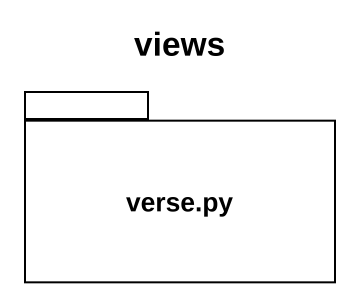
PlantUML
@startuml
title views
package "verse.py" as verse_py {
}
@enduml
